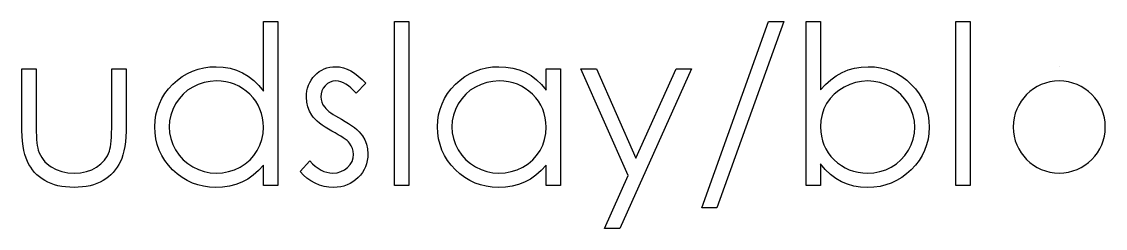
# Model space of a CAD drawing. Header units: millimetres. Extents: x -115 to 178, y -25 to 102.
# Drawn here: x 104.08 to 127.82, y 49.43 to 53.96 of the extents above; entities that cross this region are included whole.
import ezdxf

# ---------------------------------------------------------------- set-up
doc = ezdxf.new("R2010")
doc.units = ezdxf.units.MM

msp = doc.modelspace()

# ---------------------------------------------------------------- linework, layer by layer
at = {"color": 7, "linetype": 'Continuous'}
msp.add_line((126.811, 52.973), (126.811, 52.973), dxfattribs=at)
at = {"color": 7, "linetype": 'Continuous', "flags": 128}
for points in [[(109.691, 53.96), (109.691, 50.37), (109.691, 50.37), (109.377, 50.37), (109.377, 50.37), (109.377, 50.813), (109.377, 50.813), (109.268, 50.695), (109.154, 50.594), (109.032, 50.51), (108.904, 50.443), (108.77, 50.392), (108.631, 50.355), (108.484, 50.333), (108.332, 50.326), (108.332, 50.326), (108.197, 50.332), (108.066, 50.35), (107.941, 50.38), (107.82, 50.422), (107.705, 50.477), (107.594, 50.544), (107.489, 50.622), (107.389, 50.713), (107.297, 50.813), (107.218, 50.917), (107.151, 51.027), (107.096, 51.143), (107.053, 51.264), (107.023, 51.389), (107.005, 51.52), (106.998, 51.656), (106.998, 51.656), (107.005, 51.79), (107.023, 51.919), (107.054, 52.042), (107.097, 52.161), (107.153, 52.275), (107.22, 52.383), (107.3, 52.488), (107.392, 52.587), (107.493, 52.677), (107.6, 52.756), (107.711, 52.822), (107.827, 52.876), (107.948, 52.919), (108.075, 52.949), (108.206, 52.967), (108.342, 52.973), (108.342, 52.973), (108.498, 52.965), (108.647, 52.939), (108.788, 52.897), (108.921, 52.838), (109.046, 52.762), (109.165, 52.669), (109.274, 52.559), (109.377, 52.433), (109.377, 52.433), (109.377, 53.96), (109.377, 53.96), (109.691, 53.96)], [(112.248, 53.96), (112.562, 53.96), (112.562, 53.96), (112.562, 50.37), (112.562, 50.37), (112.248, 50.37), (112.248, 50.37), (112.248, 53.96)], [(120.774, 53.96), (119.31, 49.877), (119.31, 49.877), (118.979, 49.877), (118.979, 49.877), (120.443, 53.96), (120.443, 53.96), (120.774, 53.96)], [(121.267, 50.37), (121.268, 53.96), (121.268, 53.96), (121.582, 53.96), (121.582, 53.96), (121.582, 52.464), (121.582, 52.464), (121.69, 52.584), (121.805, 52.687), (121.926, 52.775), (122.053, 52.846), (122.187, 52.902), (122.326, 52.941), (122.473, 52.965), (122.625, 52.973), (122.625, 52.973), (122.76, 52.967), (122.891, 52.948), (123.017, 52.918), (123.137, 52.876), (123.252, 52.822), (123.363, 52.755), (123.468, 52.676), (123.569, 52.585), (123.66, 52.486), (123.74, 52.381), (123.807, 52.271), (123.862, 52.156), (123.905, 52.036), (123.935, 51.911), (123.954, 51.78), (123.96, 51.644), (123.96, 51.644), (123.954, 51.51), (123.935, 51.381), (123.904, 51.257), (123.861, 51.138), (123.806, 51.024), (123.738, 50.915), (123.658, 50.811), (123.565, 50.712), (123.464, 50.621), (123.358, 50.543), (123.247, 50.476), (123.13, 50.422), (123.009, 50.38), (122.883, 50.349), (122.751, 50.332), (122.615, 50.326), (122.615, 50.326), (122.459, 50.333), (122.311, 50.356), (122.171, 50.396), (122.038, 50.45), (121.913, 50.521), (121.795, 50.61), (121.685, 50.718), (121.582, 50.844), (121.582, 50.844), (121.582, 50.37), (121.582, 50.37), (121.268, 50.37)], [(124.543, 53.96), (124.857, 53.96), (124.857, 53.96), (124.857, 50.37), (124.857, 50.37), (124.543, 50.37), (124.543, 50.37), (124.543, 53.96)], [(111.62, 52.609), (111.407, 52.39), (111.407, 52.39), (111.351, 52.453), (111.295, 52.507), (111.239, 52.554), (111.184, 52.592), (111.129, 52.621), (111.074, 52.642), (111.019, 52.655), (110.965, 52.659), (110.965, 52.659), (110.899, 52.653), (110.838, 52.633), (110.782, 52.601), (110.73, 52.555), (110.688, 52.501), (110.657, 52.444), (110.639, 52.381), (110.633, 52.315), (110.633, 52.315), (110.639, 52.254), (110.655, 52.196), (110.682, 52.139), (110.72, 52.083), (110.72, 52.083), (110.744, 52.054), (110.775, 52.024), (110.812, 51.993), (110.854, 51.961), (110.904, 51.927), (110.958, 51.893), (111.019, 51.856), (111.085, 51.819), (111.085, 51.819), (111.166, 51.773), (111.241, 51.727), (111.309, 51.682), (111.37, 51.637), (111.424, 51.592), (111.471, 51.548), (111.512, 51.503), (111.546, 51.46), (111.546, 51.46), (111.598, 51.37), (111.636, 51.274), (111.657, 51.172), (111.665, 51.065), (111.665, 51.065), (111.661, 50.989), (111.652, 50.916), (111.635, 50.846), (111.612, 50.779), (111.581, 50.715), (111.544, 50.654), (111.501, 50.596), (111.45, 50.54), (111.395, 50.49), (111.337, 50.446), (111.275, 50.41), (111.21, 50.38), (111.141, 50.356), (111.069, 50.339), (110.994, 50.329), (110.915, 50.326), (110.915, 50.326), (110.81, 50.331), (110.707, 50.349), (110.606, 50.377), (110.507, 50.417), (110.413, 50.468), (110.329, 50.528), (110.252, 50.596), (110.184, 50.672), (110.184, 50.672), (110.392, 50.909), (110.392, 50.909), (110.453, 50.846), (110.514, 50.791), (110.576, 50.745), (110.639, 50.707), (110.702, 50.678), (110.768, 50.657), (110.833, 50.644), (110.899, 50.64), (110.899, 50.64), (110.99, 50.647), (111.073, 50.671), (111.15, 50.708), (111.219, 50.762), (111.277, 50.826), (111.318, 50.896), (111.342, 50.971), (111.351, 51.051), (111.351, 51.051), (111.345, 51.118), (111.329, 51.181), (111.302, 51.24), (111.265, 51.295), (111.265, 51.295), (111.24, 51.322), (111.209, 51.351), (111.17, 51.381), (111.125, 51.414), (111.073, 51.447), (111.014, 51.482), (110.949, 51.52), (110.877, 51.559), (110.877, 51.559), (110.799, 51.603), (110.728, 51.647), (110.663, 51.691), (110.604, 51.735), (110.552, 51.778), (110.507, 51.822), (110.468, 51.865), (110.436, 51.908), (110.436, 51.908), (110.385, 51.997), (110.348, 52.093), (110.326, 52.194), (110.319, 52.302), (110.319, 52.302), (110.322, 52.373), (110.33, 52.44), (110.345, 52.505), (110.364, 52.566), (110.39, 52.625), (110.422, 52.68), (110.459, 52.733), (110.502, 52.782), (110.549, 52.826), (110.6, 52.865), (110.653, 52.898), (110.709, 52.925), (110.769, 52.946), (110.831, 52.961), (110.897, 52.97), (110.965, 52.973), (110.965, 52.973), (111.047, 52.967), (111.128, 52.951), (111.21, 52.922), (111.292, 52.882), (111.373, 52.831), (111.455, 52.768), (111.538, 52.695), (111.62, 52.609)], [(115.883, 52.928), (115.883, 50.37), (115.883, 50.37), (115.569, 50.37), (115.569, 50.37), (115.569, 50.813), (115.569, 50.813), (115.46, 50.695), (115.346, 50.594), (115.224, 50.51), (115.096, 50.443), (114.962, 50.392), (114.823, 50.355), (114.676, 50.333), (114.524, 50.326), (114.524, 50.326), (114.389, 50.332), (114.258, 50.35), (114.133, 50.38), (114.012, 50.422), (113.897, 50.477), (113.787, 50.544), (113.681, 50.622), (113.581, 50.713), (113.489, 50.813), (113.41, 50.917), (113.343, 51.027), (113.288, 51.143), (113.245, 51.264), (113.215, 51.389), (113.197, 51.52), (113.191, 51.656), (113.191, 51.656), (113.197, 51.79), (113.215, 51.919), (113.246, 52.042), (113.289, 52.161), (113.345, 52.275), (113.412, 52.383), (113.492, 52.488), (113.585, 52.587), (113.686, 52.677), (113.792, 52.756), (113.903, 52.822), (114.019, 52.876), (114.141, 52.919), (114.267, 52.949), (114.398, 52.967), (114.534, 52.973), (114.534, 52.973), (114.69, 52.965), (114.839, 52.942), (114.98, 52.903), (115.113, 52.849), (115.239, 52.778), (115.357, 52.688), (115.466, 52.581), (115.569, 52.455), (115.569, 52.455), (115.569, 52.928), (115.569, 52.928), (115.883, 52.928)], [(104.082, 52.928), (104.396, 52.928), (104.396, 52.928), (104.396, 51.742), (104.396, 51.742), (104.396, 51.637), (104.399, 51.542), (104.403, 51.454), (104.408, 51.375), (104.415, 51.305), (104.424, 51.243), (104.434, 51.189), (104.446, 51.144), (104.446, 51.144), (104.467, 51.087), (104.491, 51.033), (104.521, 50.983), (104.553, 50.935), (104.591, 50.89), (104.633, 50.849), (104.679, 50.81), (104.729, 50.775), (104.84, 50.716), (104.96, 50.673), (105.091, 50.648), (105.231, 50.64), (105.231, 50.64), (105.371, 50.648), (105.5, 50.673), (105.618, 50.714), (105.724, 50.772), (105.818, 50.842), (105.895, 50.924), (105.958, 51.016), (106.004, 51.119), (106.004, 51.119), (106.016, 51.161), (106.027, 51.213), (106.036, 51.275), (106.043, 51.348), (106.049, 51.431), (106.052, 51.525), (106.055, 51.628), (106.056, 51.742), (106.056, 51.742), (106.056, 52.928), (106.056, 52.928), (106.37, 52.928), (106.37, 52.928), (106.37, 51.683), (106.37, 51.683), (106.368, 51.556), (106.362, 51.437), (106.353, 51.325), (106.339, 51.223), (106.321, 51.128), (106.299, 51.041), (106.273, 50.963), (106.244, 50.892), (106.21, 50.828), (106.173, 50.767), (106.131, 50.709), (106.086, 50.655), (106.036, 50.605), (105.983, 50.558), (105.926, 50.515), (105.864, 50.476), (105.799, 50.441), (105.729, 50.41), (105.656, 50.384), (105.579, 50.363), (105.496, 50.347), (105.411, 50.335), (105.322, 50.328), (105.228, 50.326), (105.228, 50.326), (105.135, 50.328), (105.045, 50.335), (104.959, 50.347), (104.877, 50.363), (104.8, 50.384), (104.726, 50.41), (104.656, 50.441), (104.59, 50.476), (104.528, 50.515), (104.47, 50.558), (104.416, 50.605), (104.366, 50.656), (104.321, 50.711), (104.279, 50.769), (104.241, 50.83), (104.208, 50.896), (104.178, 50.967), (104.152, 51.047), (104.131, 51.136), (104.113, 51.233), (104.099, 51.339), (104.089, 51.452), (104.084, 51.575), (104.082, 51.706), (104.082, 51.706), (104.082, 52.928)], [(116.332, 52.928), (116.67, 52.928), (116.67, 52.928), (117.536, 50.969), (117.536, 50.969), (118.415, 52.928), (118.415, 52.928), (118.755, 52.928), (118.755, 52.928), (117.184, 49.428), (117.184, 49.428), (116.845, 49.428), (116.845, 49.428), (117.366, 50.589), (117.366, 50.589), (116.332, 52.928)], [(108.346, 52.659), (108.208, 52.651), (108.077, 52.626), (107.95, 52.585), (107.829, 52.527), (107.717, 52.455), (107.617, 52.369), (107.528, 52.27), (107.452, 52.157), (107.391, 52.036), (107.347, 51.912), (107.321, 51.784), (107.312, 51.653), (107.312, 51.653), (107.322, 51.522), (107.347, 51.395), (107.392, 51.27), (107.453, 51.148), (107.53, 51.034), (107.619, 50.934), (107.72, 50.847), (107.833, 50.774), (107.954, 50.715), (108.079, 50.673), (108.209, 50.648), (108.343, 50.64), (108.343, 50.64), (108.479, 50.648), (108.612, 50.673), (108.74, 50.714), (108.865, 50.772), (108.98, 50.844), (109.083, 50.929), (109.17, 51.025), (109.243, 51.132), (109.301, 51.249), (109.344, 51.374), (109.368, 51.505), (109.377, 51.644), (109.377, 51.644), (109.372, 51.75), (109.358, 51.851), (109.334, 51.949), (109.302, 52.041), (109.26, 52.13), (109.209, 52.214), (109.149, 52.293), (109.079, 52.368), (109.002, 52.436), (108.921, 52.496), (108.836, 52.545), (108.747, 52.586), (108.653, 52.618), (108.555, 52.641), (108.452, 52.655), (108.346, 52.659)], [(114.538, 52.659), (114.401, 52.651), (114.269, 52.626), (114.143, 52.585), (114.021, 52.527), (113.909, 52.455), (113.809, 52.369), (113.721, 52.27), (113.644, 52.157), (113.583, 52.036), (113.54, 51.912), (113.513, 51.784), (113.505, 51.653), (113.505, 51.653), (113.514, 51.522), (113.54, 51.395), (113.584, 51.27), (113.646, 51.148), (113.723, 51.034), (113.811, 50.934), (113.912, 50.847), (114.025, 50.774), (114.146, 50.715), (114.272, 50.673), (114.401, 50.648), (114.535, 50.64), (114.535, 50.64), (114.671, 50.648), (114.804, 50.673), (114.932, 50.714), (115.057, 50.772), (115.173, 50.844), (115.275, 50.929), (115.362, 51.025), (115.436, 51.132), (115.494, 51.249), (115.536, 51.374), (115.56, 51.505), (115.569, 51.644), (115.569, 51.644), (115.564, 51.75), (115.55, 51.851), (115.527, 51.949), (115.494, 52.041), (115.452, 52.13), (115.401, 52.214), (115.341, 52.293), (115.271, 52.368), (115.194, 52.436), (115.114, 52.496), (115.028, 52.545), (114.939, 52.586), (114.845, 52.618), (114.747, 52.641), (114.645, 52.655), (114.538, 52.659)], [(122.612, 50.64), (122.75, 50.648), (122.882, 50.673), (123.008, 50.714), (123.129, 50.772), (123.241, 50.844), (123.341, 50.93), (123.43, 51.029), (123.506, 51.141), (123.567, 51.262), (123.611, 51.386), (123.637, 51.513), (123.646, 51.644), (123.646, 51.644), (123.637, 51.776), (123.611, 51.904), (123.566, 52.029), (123.504, 52.151), (123.428, 52.264), (123.339, 52.364), (123.238, 52.451), (123.125, 52.525), (123.005, 52.584), (122.879, 52.625), (122.75, 52.651), (122.617, 52.659), (122.617, 52.659), (122.481, 52.651), (122.349, 52.625), (122.22, 52.584), (122.095, 52.525), (121.978, 52.452), (121.876, 52.368), (121.788, 52.272), (121.714, 52.164), (121.656, 52.047), (121.615, 51.923), (121.59, 51.792), (121.582, 51.654), (121.582, 51.654), (121.587, 51.548), (121.601, 51.447), (121.624, 51.349), (121.656, 51.257), (121.698, 51.168), (121.749, 51.084), (121.809, 51.005), (121.879, 50.93), (121.955, 50.862), (122.037, 50.803), (122.121, 50.753), (122.211, 50.713), (122.305, 50.68), (122.403, 50.658), (122.506, 50.644), (122.612, 50.64)]]:
    msp.add_lwpolyline(points, dxfattribs=at)
at = {"color": 7, "linetype": 'Continuous'}
msp.add_arc((126.809, 51.65), 1.009, 90.002, 89.998, dxfattribs=at)

doc.saveas('drawing.dxf')
